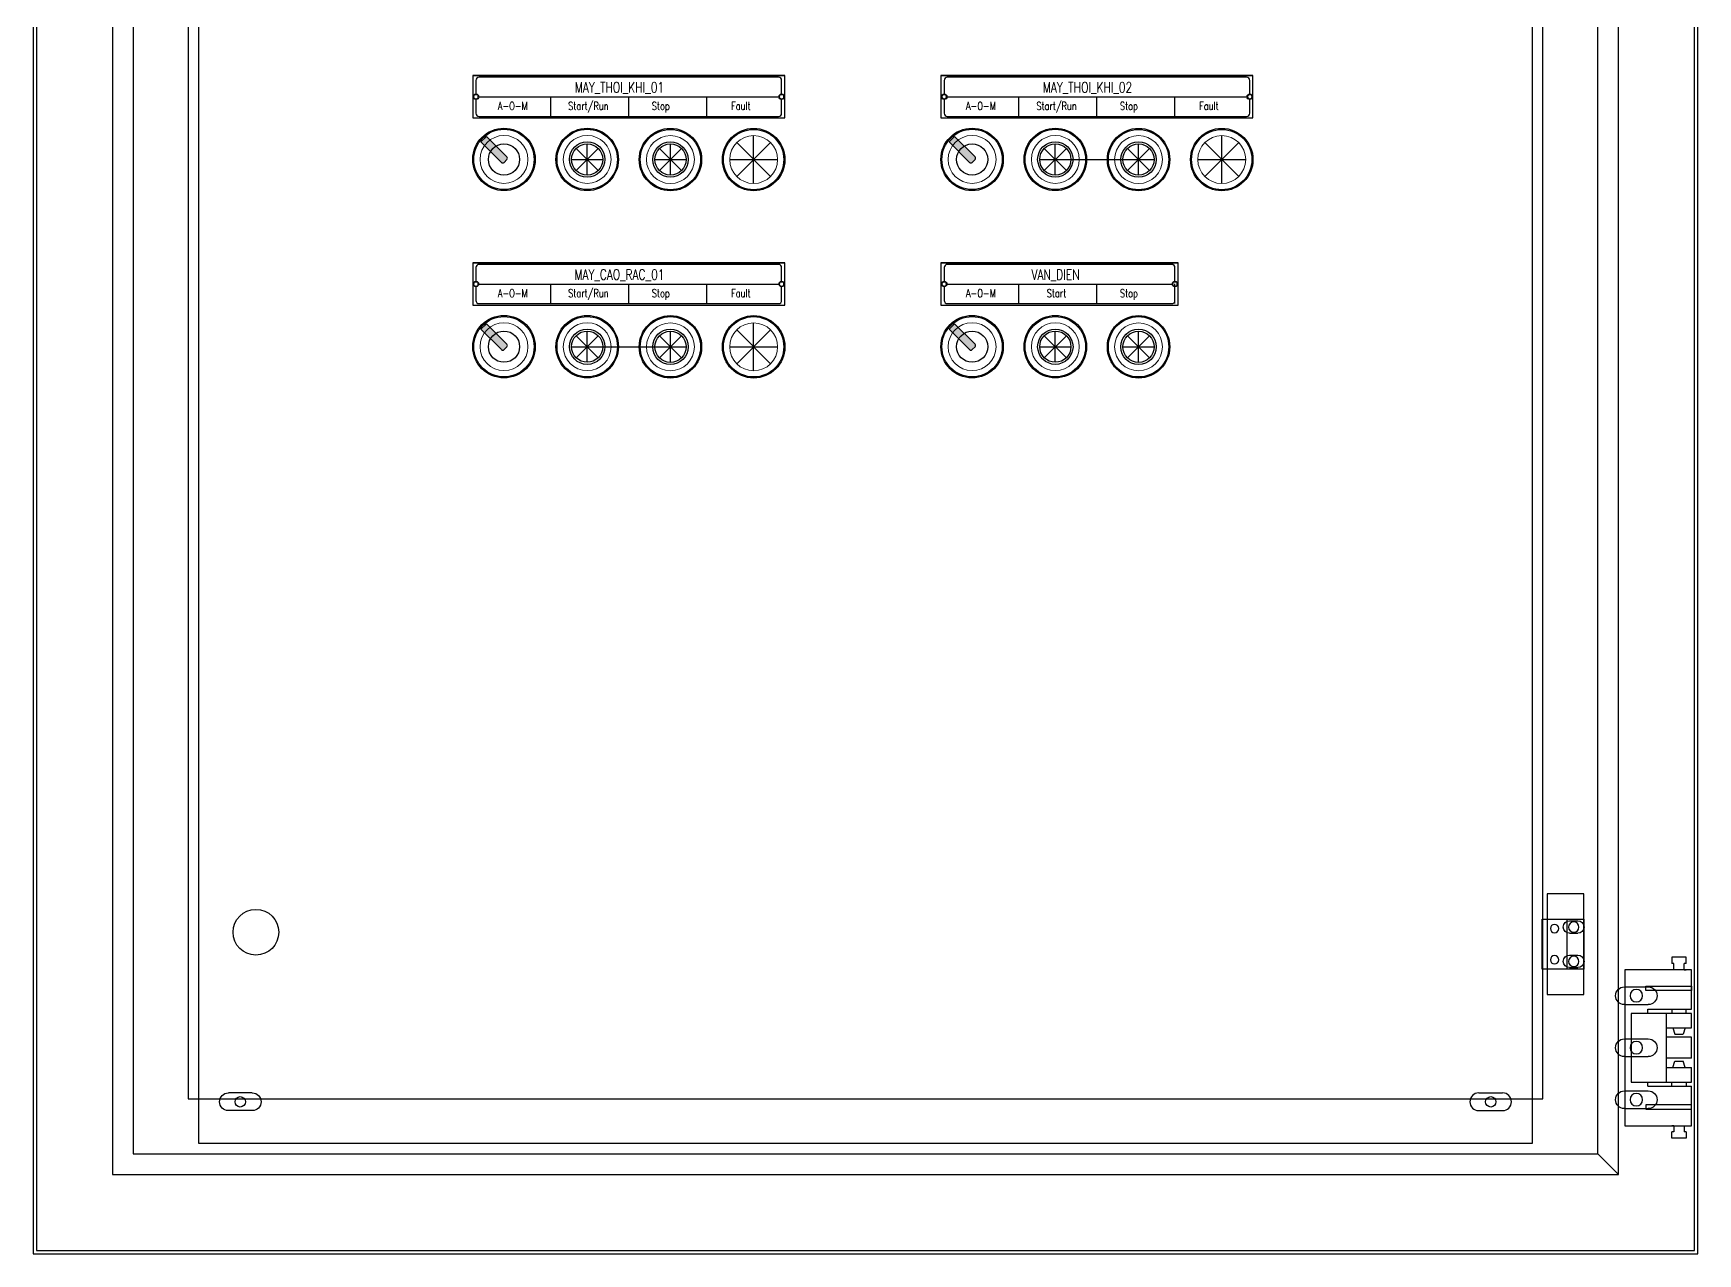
# Model space of a CAD drawing. Header units: millimetres. Extents: x 0 to 3565, y 0 to 2487.
# Drawn here: x 1184 to 1984, y 1185 to 1771 of the extents above; entities that cross this region are included whole.
import ezdxf
from ezdxf.enums import TextEntityAlignment as Align

# ---------------------------------------------------------------- set-up
doc = ezdxf.new("R2010")
doc.units = ezdxf.units.MM
doc.layers.add('hw_Punch', color=5, linetype='Continuous', lineweight=13)
doc.styles.add('hw_Block', font='complex.shx', dxfattribs={"width": 0.75})

# ---------------------------------------------------------------- blocks, each defined once
blk = doc.blocks.new('A$C143B6121')
at = {"color": 2}
for p, q in [((3.25, 8.55), (14.75, 8.55)), ((3.25, 0.05), (14.75, 0.05))]:
    blk.add_line(p, q, dxfattribs=at)
for centre, start, end in [((3.25, 4.3), 90, 270), ((14.75, 4.3), 270, 90)]:
    blk.add_arc(centre, 4.25, start, end, dxfattribs=at)
blk = doc.blocks.new('*U463')
at = {"color": 3}
for p, q in [((5.3, 5.3), (-5.3, -5.3)), ((-5.3, 5.3), (5.3, -5.3)), ((0, -7.5), (0, 7.5)), ((-7.5, 0), (7.5, 0))]:
    blk.add_line(p, q, dxfattribs=at)
for radius in [15, 14.5]:
    blk.add_circle((0, 0), radius)
for radius in [8.5, 7.5]:
    blk.add_circle((0, 0), radius, dxfattribs=at)
at = {"layer": 'hw_Punch'}
blk.add_circle((0, 0), 11.5, dxfattribs=at)
blk = doc.blocks.new('*U462')
at = {"color": 1}
for p, q in [((-7.5, 0), (7.5, 0)), ((5.3, 5.3), (-5.3, -5.3)), ((-5.3, 5.3), (5.3, -5.3)), ((0, -7.5), (0, 7.5))]:
    blk.add_line(p, q, dxfattribs=at)
for radius in [15, 14.5]:
    blk.add_circle((0, 0), radius)
for radius in [8.5, 7.5]:
    blk.add_circle((0, 0), radius, dxfattribs=at)
at = {"layer": 'hw_Punch'}
blk.add_circle((0, 0), 11.5, dxfattribs=at)
blk = doc.blocks.new('*U467')
at = {"color": 2}
for p, q in [((-8.13, -8.13), (8.13, 8.13)), ((8.13, -8.13), (-8.13, 8.13)), ((0, -11.5), (0, 11.5)), ((-11.5, 0), (11.5, 0))]:
    blk.add_line(p, q, dxfattribs=at)
for radius in [15, 14.5]:
    blk.add_circle((0, 0), radius)
at = {"layer": 'hw_Punch'}
blk.add_circle((0, 0), 11.5, dxfattribs=at)
blk = doc.blocks.new('*U465')
h = blk.add_hatch(color=1)
h.paths.add_polyline_path([(-1.26, -1.4, 0.414214), (0.02, -1.4), (1.4, -0.02, 0.414214), (1.4, 1.26), (-6.7, 9.35, 0.082071), (-9.35, 6.7)])
h.paths.add_polyline_path([(-6.7, 9.35), (-8.4, 11.05), (-11.05, 8.4), (-9.35, 6.7, -0.082071)])
at = {"color": 1}
blk.add_lwpolyline([(0.02, -1.4), (1.4, -0.02, 0.414214), (1.4, 1.26), (-8.4, 11.05), (-11.05, 8.4), (-1.26, -1.4, 0.414214)], format="xyb", close=True, dxfattribs=at)
for radius in [15, 14.5, 7.5]:
    blk.add_circle((0, 0), radius)
at = {"layer": 'hw_Punch'}
blk.add_circle((0, 0), 11.5, dxfattribs=at)
blk = doc.blocks.new('ovan6x10')
at = {"color": 2}
for p, q in [((3, 6), (7, 6)), ((3, 0), (7, 0))]:
    blk.add_line(p, q, dxfattribs=at)
for centre, start, end in [((3, 3), 90, 270), ((7, 3), 270, 90)]:
    blk.add_arc(centre, 3, start, end, dxfattribs=at)
blk = doc.blocks.new('HL036-1-1')
at = {"color": 1}
blk.add_line((9.5, 36.25), (9.5, 12.25), dxfattribs=at)
for points in [[(0, 48.5), (17.5, 48.5), (17.5, 0), (0, 0)], [(-2.5, 12.25), (17.5, 12.25), (17.5, 36.25), (-2.5, 36.25)]]:
    blk.add_lwpolyline(points, close=True, dxfattribs=at)
for centre, radius in [((3.5, 31.75), 2), ((12.7, 32.5), 2.5), ((3.5, 16.75), 2), ((12.7, 16), 2.5)]:
    blk.add_circle(centre, radius, dxfattribs=at)
blk = doc.blocks.new('ovan8.6x18')
at = {"color": 2}
for p, q in [((3.25, 8.55), (14.75, 8.55)), ((3.25, 0.05), (14.75, 0.05))]:
    blk.add_line(p, q, dxfattribs=at)
for centre, start, end in [((3.25, 4.3), 90, 270), ((14.75, 4.3), 270, 90)]:
    blk.add_arc(centre, 4.25, start, end, dxfattribs=at)
blk = doc.blocks.new('HL011-1-6')
at = {"color": 1}
for p, q in [((29.5, 81), (22.5, 81)), ((22.5, 81), (22.5, 78)), ((29.5, 78), (29.5, 81)), ((23.5, 78), (22.5, 78)), ((23.5, 75), (22.5, 75)), ((23.5, 75), (23.5, 78)), ((29.5, 78), (28.5, 78)), ((28.5, 75), (28.5, 78)), ((28.5, 75), (29.5, 75)), ((11, 56), (11, 54)), ((11, 56), (32, 56)), ((22.5, 56), (22.5, 54)), ((29.5, 54), (29.5, 56)), ((20, 54), (20, 21)), ((20, 47), (32, 47)), ((32, 42.5), (20, 42.5)), ((23.1, 47), (24, 44)), ((24, 44), (28, 44)), ((28.9, 47), (28, 44)), ((32, 32.5), (20, 32.5)), ((20, 28), (32, 28)), ((23.1, 28), (24, 31)), ((24, 31), (28, 31)), ((28.9, 28), (28, 31)), ((11, 21), (11, 19)), ((11, 19), (32, 19)), ((22.5, 19), (22.5, 21)), ((29.5, 21), (29.5, 19)), ((23.5, 0), (22.5, 0)), ((23.5, 0), (23.5, -3)), ((28.5, 0), (28.5, -3)), ((28.5, 0), (29.5, 0)), ((22.5, -6), (22.5, -3)), ((23.5, -3), (22.5, -3)), ((29.5, -6), (22.5, -6)), ((29.5, -3), (28.5, -3)), ((29.5, -3), (29.5, -6))]:
    blk.add_line(p, q, dxfattribs=at)
for points in [[(32, 19), (32, 0), (0, 0), (0, 75), (32, 75), (32, 56)], [(32, 28), (32, 21), (3, 21), (3, 54), (32, 54), (32, 47)], [(32, 42.5), (32, 32.5)]]:
    blk.add_lwpolyline(points, dxfattribs=at)
for points in [[(10, 67), (32, 67), (32, 65), (10, 65)], [(10, 8), (32, 8), (32, 10), (10, 10)]]:
    blk.add_lwpolyline(points, close=True, dxfattribs=at)
for centre in [(5.5, 62.5), (5.5, 37.5), (5.5, 12.5)]:
    blk.add_circle(centre, 3, dxfattribs=at)

msp = doc.modelspace()

# ---------------------------------------------------------------- linework, layer by layer
at = {"color": 7, "ltscale": 5}
for p, q in [((1395.44, 1750.8), (1545.44, 1750.8)), ((1620.44, 1750.8), (1770.44, 1750.8)), ((1395.44, 1660.8), (1545.44, 1660.8)), ((1620.44, 1660.8), (1734.48, 1660.8))]:
    msp.add_line(p, q, dxfattribs=at)
for p, q in [((1398.32, 1740.61), (1542.55, 1740.61)), ((1432.94, 1731.19), (1432.94, 1740.61)), ((1470.44, 1731.19), (1470.44, 1740.61)), ((1507.94, 1731.25), (1507.94, 1740.67)), ((1545.44, 1731.19), (1545.44, 1740.61)), ((1623.32, 1740.61), (1767.55, 1740.61)), ((1657.94, 1731.19), (1657.94, 1740.61)), ((1695.44, 1731.19), (1695.44, 1740.61)), ((1732.94, 1731.25), (1732.94, 1740.67)), ((1770.44, 1731.19), (1770.44, 1740.61)), ((1675.44, 1710.48), (1715.44, 1710.48)), ((1398.32, 1650.61), (1542.55, 1650.61)), ((1432.94, 1641.19), (1432.94, 1650.61)), ((1470.44, 1641.19), (1470.44, 1650.61)), ((1507.94, 1641.25), (1507.94, 1650.67)), ((1545.44, 1641.19), (1545.44, 1650.61)), ((1623.32, 1650.61), (1731.59, 1650.61)), ((1657.94, 1641.19), (1657.94, 1650.61)), ((1695.44, 1641.19), (1695.44, 1650.61)), ((1732.94, 1641.25), (1732.94, 1650.67)), ((1734.48, 1641.19), (1734.48, 1650.61)), ((1450.44, 1620.48), (1490.44, 1620.48))]:
    msp.add_line(p, q)
at = {"color": 7}
msp.add_line((1936.2, 1232.58), (1946.2, 1222.58), dxfattribs=at)
for points in [[(1184.2, 1184.58), (1984.2, 1184.58), (1984.2, 2284.58), (1184.2, 2284.58)], [(1185.7, 1186.08), (1982.7, 1186.08), (1982.7, 2283.08), (1185.7, 2283.08)], [(1222.2, 1222.58), (1946.2, 1222.58), (1946.2, 2224.08), (1222.2, 2224.08)], [(1232.2, 1232.58), (1936.2, 1232.58), (1936.2, 2214.08), (1232.2, 2214.08)]]:
    msp.add_lwpolyline(points, close=True, dxfattribs=at)
at = {"color": 1}
msp.add_lwpolyline([(1263.7, 2209.08), (1904.7, 2209.08), (1904.7, 1237.58), (1263.7, 1237.58)], close=True, dxfattribs=at)
at = {"color": 5}
msp.add_lwpolyline([(1258.7, 1259.08), (1909.7, 1259.08), (1909.7, 2187.58), (1258.7, 2187.58)], close=True, dxfattribs=at)
for points in [[(1395.44, 1730.42), (1545.44, 1730.42), (1545.44, 1750.8), (1395.44, 1750.8)], [(1620.44, 1730.42), (1770.44, 1730.42), (1770.44, 1750.8), (1620.44, 1750.8)], [(1395.44, 1640.42), (1545.44, 1640.42), (1545.44, 1660.8), (1395.44, 1660.8)], [(1620.44, 1640.42), (1734.48, 1640.42), (1734.48, 1660.8), (1620.44, 1660.8)]]:
    msp.add_lwpolyline(points, close=True)
for points in [[(1543.9, 1741.95), (1543.9, 1748.49, 0.414214), (1542.36, 1750.03), (1398.51, 1750.03, 0.414214), (1396.98, 1748.49), (1396.98, 1741.95)], [(1768.9, 1741.95), (1768.9, 1748.49, 0.414214), (1767.36, 1750.03), (1623.51, 1750.03, 0.414214), (1621.98, 1748.49), (1621.98, 1741.95)], [(1396.98, 1739.26), (1396.98, 1732.72, 0.414214), (1398.51, 1731.19), (1542.36, 1731.19, 0.414214), (1543.9, 1732.72), (1543.9, 1739.26)], [(1621.98, 1739.26), (1621.98, 1732.72, 0.414214), (1623.51, 1731.19), (1767.36, 1731.19, 0.414214), (1768.9, 1732.72), (1768.9, 1739.26)], [(1543.9, 1651.95), (1543.9, 1658.49, 0.414214), (1542.36, 1660.03), (1398.51, 1660.03, 0.414214), (1396.98, 1658.49), (1396.98, 1651.95)], [(1732.94, 1651.95), (1732.94, 1658.49, 0.414214), (1731.4, 1660.03), (1623.51, 1660.03, 0.414214), (1621.98, 1658.49), (1621.98, 1651.95)], [(1396.98, 1649.26), (1396.98, 1642.72, 0.414214), (1398.51, 1641.19), (1542.36, 1641.19, 0.414214), (1543.9, 1642.72), (1543.9, 1649.26)], [(1621.98, 1649.26), (1621.98, 1642.72, 0.414214), (1623.51, 1641.19), (1731.4, 1641.19, 0.414214), (1732.94, 1642.72), (1732.94, 1649.26)]]:
    msp.add_lwpolyline(points, format="xyb")
for centre in [(1396.98, 1740.61), (1543.9, 1740.61), (1621.98, 1740.61), (1768.9, 1740.61), (1396.98, 1650.61), (1543.9, 1650.61), (1621.98, 1650.61), (1732.94, 1650.61)]:
    msp.add_circle(centre, 1.35)
at = {"color": 2}
for centre, radius in [((1291.2, 1339.08), 11), ((1283.7, 1257.58), 2.5), ((1884.7, 1257.58), 2.5)]:
    msp.add_circle(centre, radius, dxfattribs=at)
at = {"layer": 'hw_Punch'}
for centre in [(1396.98, 1740.61), (1543.9, 1740.61), (1621.98, 1740.61), (1768.9, 1740.61), (1396.98, 1650.61), (1543.9, 1650.61), (1621.98, 1650.61), (1732.94, 1650.61)]:
    msp.add_circle(centre, 0.962, dxfattribs=at)

# ---------------------------------------------------------------- block references
for name, p in [('*U465', (1410.44, 1710.48)), ('*U463', (1450.44, 1710.48)), ('*U462', (1490.44, 1710.42)), ('*U467', (1530.44, 1710.42)), ('*U465', (1635.44, 1710.48)), ('*U463', (1675.44, 1710.48)), ('*U462', (1715.44, 1710.42)), ('*U467', (1755.44, 1710.42)), ('*U465', (1410.44, 1620.48)), ('*U463', (1450.44, 1620.48)), ('*U462', (1490.44, 1620.42)), ('*U467', (1530.44, 1620.42)), ('*U465', (1635.44, 1620.48)), ('*U463', (1675.44, 1620.48)), ('*U462', (1715.44, 1620.42))]:
    msp.add_blockref(name, p)
at = {"color": 7, "xscale": -1, "rotation": 180}
for name, p in [('HL036-1-1', (1911.9, 1357.58)), ('ovan6x10', (1919.6, 1344.58)), ('ovan6x10', (1919.6, 1328.08)), ('HL011-1-6', (1949.2, 1321.08))]:
    msp.add_blockref(name, p, dxfattribs=at)
at = {"color": 2, "xscale": -1, "rotation": 180}
for p in [(1945.7, 1312.88), (1945.7, 1287.88), (1945.7, 1262.88)]:
    msp.add_blockref('ovan8.6x18', p, dxfattribs=at)
at = {"color": 7, "xscale": -1}
msp.add_blockref('A$C143B6121', (1292.7, 1253.28), dxfattribs=at)
at = {"color": 7}
msp.add_blockref('A$C143B6121', (1875.7, 1253.28), dxfattribs=at)

# ---------------------------------------------------------------- texts
at = {"style": 'hw_Block', "width": 0.75}
for s, p in [('A-O-M', (1414.67, 1736.18)), ('Start/Run', (1451.01, 1736.18)), ('Stop', (1485.82, 1736.18)), ('Fault', (1524.28, 1736.18)), ('A-O-M', (1639.67, 1736.18)), ('Start/Run', (1676.01, 1736.18)), ('Stop', (1710.82, 1736.18)), ('Fault', (1749.28, 1736.18)), ('A-O-M', (1414.67, 1646.18)), ('Start/Run', (1451.01, 1646.18)), ('Stop', (1485.82, 1646.18)), ('Fault', (1524.28, 1646.18)), ('A-O-M', (1639.67, 1646.18)), ('Start', (1676.01, 1646.18)), ('Stop', (1710.82, 1646.18))]:
    msp.add_text(s, height=3.846, dxfattribs=at).set_placement(p, align=Align.MIDDLE_CENTER)
for tag, p in [('MAY_THOI_KHI_01', (1465.92, 1745.13)), ('MAY_THOI_KHI_02', (1690.92, 1745.13)), ('MAY_CAO_RAC_01', (1465.92, 1655.13)), ('VAN_DIEN', (1675.57, 1655.13))]:
    msp.add_attdef(tag, text='OAHU-311', height=5, dxfattribs=at).set_placement(p, align=Align.MIDDLE_CENTER)

doc.saveas('drawing.dxf')
